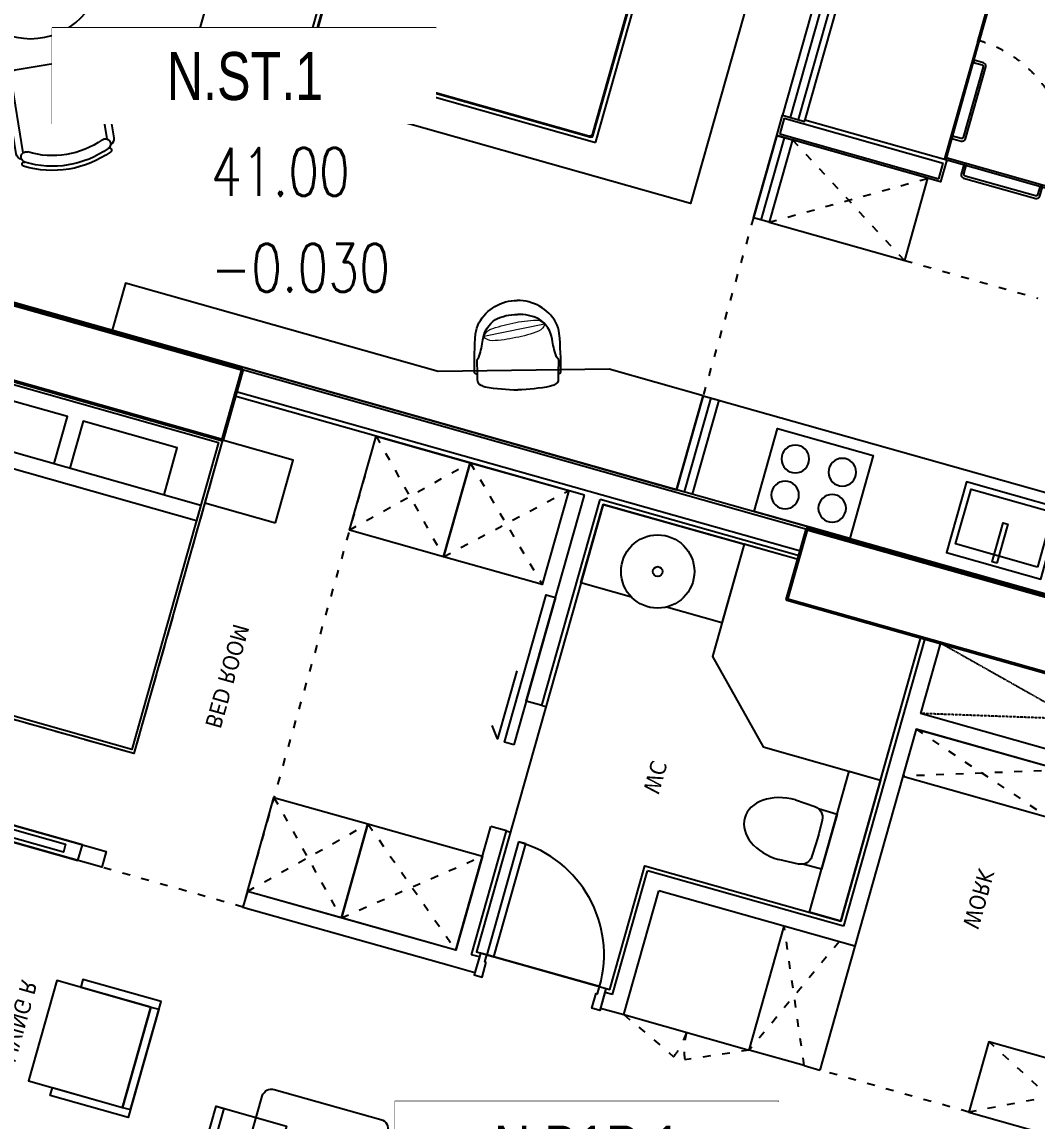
# Model space of a CAD drawing. Header units: millimetres. Extents: x -361679452 to 361242511, y -278557090 to 278849308.
# Drawn here: x 127758 to 133989, y 106993 to 113742 of the extents above; entities that cross this region are included whole.
import ezdxf
from ezdxf.enums import TextEntityAlignment as Align
from ezdxf.xclip import XClip

# ---------------------------------------------------------------- set-up
doc = ezdxf.new("R2010")
doc.units = ezdxf.units.MM
doc.header["$MEASUREMENT"] = 0
doc.header["$XCLIPFRAME"] = 0
doc.set_wipeout_variables(frame=1)
for name, pattern in [('220126_HDN_HBA typical plan$0$HIDDEN', [0.375, 0.25, -0.125]), ('ACAD_ISO03W100', [30, 12, -18]), ('HIDDEN', [0.375, 0.25, -0.125]), ('SKYVILLA 3-F2$0$17-23F MEA_1BR (Type-2)$0$DOTX2', [12.7, 0, -12.7])]:
    doc.linetypes.add(name, pattern=pattern)
for name, color, linetype in [('1VinaPVC-Text', 9, 'Continuous'), ('A-_FURN----_E-_N', 251, 'Continuous'), ('A-_SANIEQPT_E-_N', 251, 'Continuous'), ('A-ANNO-ROOM', 50, 'Continuous'), ('A-WALL-FNSH', 11, 'Continuous'), ('IDEA - dim', 251, 'Continuous'), ('KT-Cua', 36, 'Continuous'), ('KT-Khuat', 9, 'HIDDEN'), ('KT-Net manh', 139, 'Continuous'), ('KT-Tuong', 1, 'Continuous')]:
    doc.layers.add(name, color=color, linetype=linetype)
for name, color, linetype, lineweight in [('A- NOI THAT', 3, 'Continuous', 9), ('KT-Chuviet', 255, 'Continuous', 15), ('KT-Net cot', 2, 'Continuous', 50), ('KT-Net thay', 7, 'Continuous', 15), ('KT-Net truc', 18, 'Continuous', 15)]:
    doc.layers.add(name, color=color, linetype=linetype, lineweight=lineweight)
doc.styles.add('220126_HDN_HBA typical plan$0$211210_HDN_HBA_TYPICAL PLAN CORE OPT 1$0$HBA-Text', font='GOTHIC.TTF')
doc.styles.add('font unicode ccu', font='arial.ttf')
doc.styles.add('ROMANS', font='ROMANS.SHX')
doc.styles.add('Tahoma', font='tahoma.ttf')

# ---------------------------------------------------------------- blocks, each defined once
blk = doc.blocks.new('A$C21AF0CCA')
at = {"layer": 'A-ANNO-ROOM', "insert": (1197.56892258345, 814.6835720778872), "char_height": 600, "attachment_point": 2, "rotation": 0.10542954816276216, "style": '220126_HDN_HBA typical plan$0$211210_HDN_HBA_TYPICAL PLAN CORE OPT 1$0$HBA-Text'}
blk.add_mtext_dynamic_manual_height_columns('1-BR+', width=722857412.8743668, gutter_width=9765.624999999996, heights=[0], dxfattribs=at)
blk = doc.blocks.new('*U56')
at = {"layer": 'A-_FURN----_E-_N', "linetype": 'Continuous'}
for points in [[(-899.9999999999709, 600), (-899.9999999999709, 1000), (-1349.999999999971, 1000), (-1349.999999999971, 600)], [(-900.0000000000291, -1000), (-900.0000000000291, 1000), (900.0000000000291, 1000), (900.0000000000291, -1000)], [(-880.0000000000291, -980), (-880.0000000000291, 980), (880.0000000000291, 980), (880.0000000000291, -980)], [(1350.000000000029, 600), (1350.000000000029, 1000), (900.0000000000291, 1000), (900.0000000000291, 600)]]:
    blk.add_lwpolyline(points, close=True, dxfattribs=at)
at = {"layer": 'A-_FURN----_E-_N', "linetype": '220126_HDN_HBA typical plan$0$HIDDEN', "ltscale": 500}
blk.add_lwpolyline([(-900.0000000000291, -1000), (-900.0000000000291, 1000), (900.0000000000291, 1000), (900.0000000000291, -1000)], close=True, dxfattribs=at)
at = {"layer": 'A-_FURN----_E-_N', "linetype": 'Continuous'}
for points in [[(-54.9999999999709, 580), (-54.9999999999709, 880), (-655.605454891891, 880), (-655.605454891891, 480), (-448.1151331290312, 480)], [(645.6054548844986, 580), (645.6054548844986, 880), (45.0000000000291, 880), (45.0000000000291, 580)], [(-880.0000000000291, 248.6659454330802), (-326.2632651105232, 580), (880.0000000000291, 580), (880.0000000000291, 480), (-326.2632651105232, 480), (-326.2632651105232, 580), (-326.2632651105232, 248.6659454330802), (-880.0000000000291, 248.6659454330802)]]:
    blk.add_lwpolyline(points, dxfattribs=at)
blk = doc.blocks.new('220126_HDN_HBA typical plan$0$210902_YS plan 330pm ver13$0$TOTO-WC-CW822J')
at = {"color": 0}
blk.add_lwpolyline([(-177.2072506700642, -119.1915361834399), (-175, 0), (175, 0), (177.2072506700642, -119.1915361836145)], dxfattribs=at)
blk.add_lwpolyline([(-190, -270), (-183.3947591906181, -144.5004246227618, -0.3908696114996718), (-115.4352058441145, -78.20653349565691), (-27.76706723973621, -75.77130742336158, -0.01388621073825284), (27.76706724101678, -75.77130742336158), (115.4352058439981, -78.20653349565691, -0.3908696114996718), (183.3947591905016, -144.5004246227618), (190, -270)], format="xyb", dxfattribs=at)
blk.add_ellipse((0, -270), major_axis=(0, -270), ratio=0.7037037037037037, start_param=4.71238898038469, end_param=7.853981633974483, dxfattribs=at)
blk = doc.blocks.new('d800')
blk.add_line((760, 70), (40, 70))
for points in [[(40, 790), (40, 70), (85, 70), (85, 790)], [(50, 25), (40, 25), (40, 70), (0, 70), (0, -70), (50, -70)], [(750, 25), (760, 25), (760, 70), (800, 70), (800, -70), (750, -70)]]:
    blk.add_lwpolyline(points, close=True)
blk.add_arc((40, 70), 720, 0, 90)
blk = doc.blocks.new('30')
at = {"layer": 'IDEA - dim'}
for p, q in [((-3175.000381420192, -1070.000002768196), (-3175.000382072903, -170.0000000059081)), ((-2725.000381511476, -1070.000002763627), (-2725.000382072845, -169.9999999999272)), ((-3175.000377728371, -1070.000003150039), (-3175.000381420192, -1069.999996955783)), ((-3175.000381420192, -1070.000002768196), (-2725.000381511476, -1070.000002763627)), ((-3515.000378367928, -2020.000000012908), (-2725.000378364217, -2020.000000004206)), ((-2725.000378359386, -2119.99999999952), (-2725.000378360477, -2020.000000005166)), ((-2725.000378361132, -2119.999999999927), (-2725.000378357392, -2470.00000000048)), ((-5730.000378388679, -3000.000000038111), (-5730.000378374578, -4270.000000032524)), ((-4415.000378340977, -4270.00000001931), (-4415.000378339377, -4245.000000019267)), ((-3615.00037833731, -4270.00000000943), (-3615.000378339391, -4245.000000009444))]:
    blk.add_line(p, q, dxfattribs=at)
for points in [[(-4900.000378386714, -170.0000000251457), (-4900.000378364246, -2020.000000025597), (-4600.00037836605, -2020.000000022279), (-4600.000378386714, -170.0000000227155)], [(-4540.000378822893, -2145.000000020184), (-3640.000378362805, -2145.000000009677), (-3640.000378362485, -2345.000000010608), (-4540.000378820579, -2345.000000020649)], [(-4135.575204077511, -4370.000000016633), (-4135.575204076784, -4430.000000016167), (-5075.575204076813, -4430.000000025131), (-5075.575204075634, -4370.00000002516)], [(-3425.000378324359, -5100.000000007756), (-3425.000378332363, -4370.000000007727), (-2825.000378334269, -4370.000000001033), (-2825.000378324272, -5100.000000001062), (-3425.000378324359, -5100.000000007756)], [(-5730.000378381606, -5100.000000033397), (-5730.000378388664, -4470.000000033338), (-5130.000189195416, -4470.000000026746), (-5130.000189186496, -5100.000000025801), (-5730.00037838539, -5100.000000032436)], [(-5730.000378378623, -5700.000000033338), (-5730.00037838539, -5100.000000032436), (-5130.000189186496, -5100.000000025801), (-5130.000189181665, -5700.000000026761), (-5730.000378378623, -5700.000000033338)], [(-3425.000378319441, -5700.000000007756), (-3425.000378324359, -5100.000000007756), (-2825.000378324272, -5100.000000001062), (-2825.000378317622, -5700.00000000064), (-3425.000378319441, -5700.000000007756)], [(-1053.370892615363, -5526.365906103558), (-1503.370892615276, -5526.365906108127), (-1503.370892620398, -5076.365906109029), (-1053.370892620398, -5076.365906103063)], [(-1053.370892615363, -5526.365906103558), (-1503.370892615276, -5526.365906108127), (-1503.370892617793, -5476.365906108549), (-1053.370892615916, -5476.365906104082)], [(-1980.677377858563, -6524.261134143089), (-1980.677377863496, -6076.256100078215), (-1340.677377865301, -6076.256100070357), (-1340.677377865926, -6026.256100069921), (-2030.67737786581, -6026.256100077808), (-2030.67737785849, -6524.2611341437)], [(-1340.677377860353, -6524.261134135784), (-1340.677377865301, -6076.256100070357), (-1980.677377863496, -6076.256100078215), (-1980.677377865912, -6026.25610007772), (-1290.677377865926, -6026.256100068873), (-1290.677377860411, -6524.261134134707)], [(-1980.677377863496, -6076.256100078215), (-1980.677377858708, -6676.256100078157), (-1340.677377858592, -6676.256100070386), (-1340.677377865301, -6076.256100070357)], [(-2825.000378291152, -8400.000000001528), (-2825.000378311335, -6600.000000000626), (-2725.000378309458, -6599.99999999952), (-2725.000378289391, -8399.99999999949)], [(-2725.00037831135, -6752.49999999952), (-2825.000378309647, -6752.500000000626), (-2825.000378292927, -8247.500000001528), (-2725.000378294804, -8247.499999999985)], [(-2750.000378294062, -8147.500000000247), (-2800.000378295968, -8147.500000001266), (-2800.000378312179, -6852.500000000829), (-2750.000378310331, -6852.500000000218)]]:
    blk.add_lwpolyline(points, close=True, dxfattribs=at)
for points in [[(-5705.000378388722, -3000.000000038373), (-5705.000378374782, -4245.000000033193), (-2850.000378335681, -4245.000000001382), (-2850.000378345168, -3395.000000000917), (-3640.000378348879, -3395.00000001023), (-3640.000378362805, -2145.000000009677), (-5450.000378362762, -2145.000000030341)], [(-5705.000378388708, -3000.000000036453), (-5705.000378384866, -3345.00000049184), (-4990.00037880952, -3345.000000485335), (-4540.000378814439, -2895.000000480257), (-4540.000378822893, -2145.000000020184), (-5450.000378362762, -2145.000000030341)], [(-2725.000378346493, -3270.000000000422), (-2725.000378355486, -2469.999999999491), (-3515.000378359124, -2470.00000000924)], [(-5205.000191194864, -3922.249721642962), (-5205.000191191342, -4245.000000033891), (-5705.000378374752, -4245.000000038926), (-5705.000378384866, -3345.000000497603), (-5205.000191201398, -3345.000000492626), (-5205.000191195664, -3697.750278423904)], [(-4578.894358322112, -4476.139892207124), (-4144.403643738566, -4476.139892202729), (-4213.505481915039, -4530.014263077886)]]:
    blk.add_lwpolyline(points, dxfattribs=at)
blk.add_lwpolyline([(-59.99999999106512, -5269.999999968466), (-1639.999999987354, -5269.999999986714, -0.414213562373095), (-1699.999999988038, -5209.999999987907), (-1699.999999995576, -4529.999999986947, -0.414213562373095), (-1639.999999998108, -4469.999999986801), (-60.00000000001455, -4469.999999968524)], format="xyb", close=True, dxfattribs=at)
for radius in [224.9999999999997, 29.99999999999997]:
    blk.add_circle((-5400.000191190673, -3810.000000035667), radius, dxfattribs=at)
at = {"layer": 'KT-Khuat', "ltscale": 5}
for p, q in [((-5450.000378384852, -170.0015823463327), (-5000.000378362354, -2020.000000026237)), ((-5450.000000000058, -2020.000000031243), (-5000.000378382843, -170.0000000248401))]:
    blk.add_line(p, q, dxfattribs=at)
at = {"layer": 'KT-Net cot'}
for points in [[(-5900.00037838865, -5.679641617462039e-05), (-5450.000000000044, -5.679640162270516e-05), (-5450.000000000044, -3000.000000038199), (-5900.000378388635, -3000.000000038228)], [(-5900.000000001222, -6600.00000003817), (-5450.000378389668, -6600.000000038213), (-5450.000378389697, -9600.000056796198), (-5900.000000001193, -9600.000056796169)]]:
    blk.add_lwpolyline(points, close=True, dxfattribs=at)
at = {"layer": 'KT-Net manh', "linetype": 'ACAD_ISO03W100', "ltscale": 4}
for p, q in [((-3175.000382074621, -170.0000000771397), (-2725.000381543199, -1070.000002763714)), ((-2725.000382072845, -169.9999999999272), (-3175.000381420192, -1070.000002768196)), ((-2725.000381511476, -1070.000002763627), (-2725.000381500911, -2020.000000000451)), ((-4900.000378358629, -2020.000000025655), (-4600.000378370809, -1095.000000021813)), ((-4900.000378368946, -1095.000000025204), (-4600.000378360492, -2020.00000002225)), ((-2725.000378361132, -2119.999999999927), (-3515.000378359124, -2470.00000000924)), ((-3515.000378364872, -2120.00000000924), (-2725.000378355486, -2469.999999999491)), ((-2725.000378355486, -2469.999999999491), (-2559.875076127864, -2834.326274875129)), ((-2725.000378346493, -3270.000000000422), (-2559.875076127108, -2905.673725119312)), ((-3425.000378324359, -5100.000000007756), (-2825.000378334269, -4370.000000001033)), ((-2825.000378324272, -5100.000000001062), (-3425.000378332363, -4370.000000007727)), ((-5730.000378381606, -5100.000000033397), (-5130.000189195416, -4470.000000026746)), ((-5130.000189186496, -5100.000000025801), (-5730.000378388664, -4470.000000033338)), ((-5730.000378378623, -5700.000000033338), (-5130.000189186496, -5100.000000025801)), ((-5130.000189181665, -5700.000000026761), (-5730.00037838539, -5100.000000032436)), ((-3425.000378319441, -5700.000000007756), (-2825.000378324272, -5100.000000001062)), ((-2825.000378317622, -5700.00000000064), (-3425.000378324359, -5100.000000007756)), ((-5475.000189177983, -5700.000000032087), (-2725.000378319513, -5699.999999999985)), ((-2725.000378319513, -5699.999999999985), (-2725.000378309458, -6599.99999999952))]:
    blk.add_line(p, q, dxfattribs=at)
for centre, start, end in [((-2725.000378355486, -2469.999999999491), 270.0000000016675, 294.3816820584206), ((-2725.000378346493, -3270.000000000422), 65.61831794378668, 90.00000000166753)]:
    blk.add_arc(centre, 399.9999999999995, start, end, dxfattribs=at)
at = {"layer": 'KT-Tuong'}
for p, q in [((-5000.000378382843, -170.0000000248401), (-5000.000378362354, -2020.000000026732)), ((-4900.000378364246, -2020.000000025597), (-4900.000378386714, -170.0000000251457)), ((-5450.000378364202, -2020.000000031243), (-5000.000378360521, -2020.000000026237)), ((-4900.00037836234, -2020.000000026033), (-3515.000378364231, -2020.0000000125)), ((-3515.000378364217, -2020.000000012908), (-3515.000378350334, -3270.000000008804)), ((-5450.00037836119, -2120.000000030341), (-3615.000378364974, -2120.000000009852)), ((-3615.000378361176, -2120.000000010361), (-3615.000378347308, -3370.000000009852)), ((-2825.000378343611, -3369.999999999694), (-3615.000378347308, -3370.000000009852)), ((-2825.000378343611, -3369.999999999694), (-2825.000378341152, -3420.000000001557)), ((-2825.000378343117, -3420.000000001062), (-2725.000378344877, -3420.00000000048)), ((-2825.000378332261, -4220.000000000597), (-2825.000378333527, -4270.000000000568)), ((-2825.000378334138, -4220.000000000131), (-2725.000378334065, -4219.999999999491)), ((-4415.000378340977, -4270.00000001931), (-5730.000378374578, -4270.000000032524)), ((-4415.000378340977, -4270.00000001931), (-4415.000378337951, -4370.000000019718)), ((-2825.000378333527, -4270.000000000568), (-3615.00037833731, -4270.00000000943)), ((-3615.00037833731, -4270.00000000943), (-3615.000378337936, -4370.000000010376))]:
    blk.add_line(p, q, dxfattribs=at)
for points in [[(-4900.00037838475, -170.0000000246655), (-4900.000378362325, -2020.000000025655)], [(-5450.00037836119, -2120.000000030414), (-5450.000378361219, -2020.000000031243)], [(-5730.000378388679, -4370.000000033455), (-5730.000378388679, -6600.000000038199), (-5900.000378388664, -6600.000000038228), (-5900.00037838865, -3000.000056796256)], [(-5730.00037838865, -3000.000056796373), (-5900.00037838865, -3000.000056796373)], [(-5730.000378388635, -3000.000056796314), (-5730.000378388664, -4270.000000032524)], [(-2725.000378344877, -3420.00000000048), (-2725.000378346493, -3270.000000000422), (-3515.000378350334, -3270.000000008804)], [(-2725.000378334269, -4370.000000000015), (-2725.000378334065, -4219.999999999491)], [(-4415.000378337951, -4370.000000019718), (-5730.000378373472, -4370.000000033426)], [(-2825.000378334269, -4370.000000001033), (-3615.000378337936, -4370.000000010376)], [(-2825.000378334269, -4370.000000001033), (-2825.000378317622, -5700.00000000064), (-2725.000378319513, -5699.999999999985), (-2725.000378334269, -4370.000000000015)]]:
    blk.add_lwpolyline(points, dxfattribs=at)
at = {"layer": 'IDEA - dim'}
for name, p, rotation in [('220126_HDN_HBA typical plan$0$210902_YS plan 330pm ver13$0$TOTO-WC-CW822J', (-4090.000378591591, -2345.000000015672), 6.38413657882083e-10), ('d800', (-2780.000378334138, -4220.000000000102), 90), ('*U56', (-4450.000378304991, -7500.000000020125), 90)]:
    blk.add_blockref(name, p, dxfattribs=dict(at, rotation=rotation))
at = {"layer": '1VinaPVC-Text', "style": 'Tahoma', "text_generation_flag": 4}
for s, height, rotation, p in [('WORK', 100.0000000000106, 180.0000000016675, (-3816.135556413486, -1417.810789088297)), ('WC', 100.0000000000027, 180.0000000016675, (-4080.913742332996, -3531.033974975042)), ('BED ROOM', 99.99999999998259, 180.0000000016675, (-3736.10280267999, -6228.253716075429)), ('LIVING R', 100.0000000000027, 180, (-1418.462140430638, -6885.442218526892))]:
    blk.add_text(s, height=height, rotation=rotation, dxfattribs=at).set_placement(p)
blk = doc.blocks.new('cuawc')
at = {"layer": 'IDEA - dim'}
blk.add_lwpolyline([(-760, 0), (-10, 0), (-10, -10), (-760, -10)], close=True, dxfattribs=at)
blk.add_lwpolyline([(-134.9999995920807, -10), (-134.9999999012798, -69.99999993096571, -0.4142135623730955), (-154.9999998733401, -89.9999998335843), (-614.9999995492399, -89.9999999582069, -0.4142135623730945), (-634.9999997187406, -70.0000000022701), (-635, -10), (-619.9999997802079, -10.00000001001172), (-619.9999996982515, -65.00000014714897, 0.4142135623731028), (-609.9999993927777, -74.99999979144195), (-159.9999995660037, -74.99999985605245, 0.4142135623730875), (-149.9999995790422, -64.99999990471406), (-149.9999996628612, -9.999999767518602), (-134.9999995920807, -10)], format="xyb", dxfattribs=at)
at = {"layer": 'KT-Cua'}
blk.add_lwpolyline([(-10, -750), (-10, 0), (0, 0), (0, -750)], close=True, dxfattribs=at)
blk.add_lwpolyline([(0, -124.9999995912076), (59.99999993108213, -124.9999999016291, -0.4142135623730955), (79.99999983422458, -144.999999873573), (79.9999999590218, -604.9999995499966, -0.4142135623730945), (60.00000000186265, -624.9999997186824), (0, -625), (9.313225746154785e-09, -609.9999997809646), (55.00000014714897, -609.9999996974366, 0.4142135623731028), (64.99999979138374, -599.9999993928359), (64.99999985657632, -149.9999995657708, 0.4142135623730875), (54.9999999050051, -139.9999995797989), (-2.328306436538696e-07, -139.9999996633269), (0, -124.9999995912076)], format="xyb", dxfattribs=at)
at = {"layer": 'KT-Net manh', "linetype": 'ACAD_ISO03W100', "ltscale": 4}
blk.add_arc((-10.00800025224789, -0.00334509369485101), 749.991999755212, 179.9997444509397, 270.7645857034216, dxfattribs=at)
blk = doc.blocks.new('17-23F MEA_1BR (Type-2)$0$1X-LAMP1')
at = {"color": 0, "linetype": 'ByBlock', "lineweight": -2}
for p, q in [((0.03333333350902346, -0.0577350272233404), (-0.5900208757140597, 1.021946134262932)), ((0.03333333350902346, -0.0577350272233404), (-0.5900208757140597, 1.021946134262932)), ((0.03333333350902346, 0.0577350272233404), (-0.5900208757141566, -1.021946134263029)), ((0.03333333350902346, 0.0577350272233404), (-0.5900208757141566, -1.021946134263029)), ((-0.06666666701804692, 0), (1.180041751428119, 0)), ((-0.06666666701804692, 0), (1.180041751428119, 0))]:
    blk.add_line(p, q, dxfattribs=at)
at = {"color": 0, "linetype": 'ByBlock', "lineweight": -2, "const_width": 0.03333333333333333}
for points in [[(-0.4809644977131393, 0.8330549466758385), (-0.5824066106765531, 1.00875784035549)], [(-0.4809644977131393, 0.8330549466758385), (-0.5824066106765531, 1.00875784035549)], [(0.9619289954262786, 0), (1.164813221353009, 0)], [(0.9619289954262786, 0), (1.164813221353009, 0)], [(-0.4809644977130423, -0.8330549466761296), (-0.5824066106764562, -1.008757840355781)], [(-0.4809644977130423, -0.8330549466761296), (-0.5824066106764562, -1.008757840355781)]]:
    blk.add_lwpolyline(points, dxfattribs=at)
at = {"color": 0, "linetype": 'ByBlock', "lineweight": -2}
for radius in [1, 0.8666666666666667, 0.8666666666666667, 0.3666666666666667, 0.3666666666666667]:
    blk.add_circle((0, 0), radius, dxfattribs=at)
blk = doc.blocks.new('17-23F MEA_1BR (Type-2)$0$IFF-TABLE LAMP')
blk.add_line((40.000000018219, 192.484417756903), (40.0000000197324, 207.484417756903))
at = {"ltscale": 10}
blk.add_lwpolyline([(1.900480128824711e-08, 299.9922088806343), (3.800960257649422e-08, 99.99220888063428)], dxfattribs=at)
blk.add_lwpolyline([(1.827720552682877e-08, 192.4844177606865), (1.967418938875198e-08, 207.4844177607156), (260.0000000197906, 207.4844177360355), (260.0000000183354, 192.4844177360355)], close=True)
blk.add_circle((240.0000000190921, 199.9844177378982), 150.3620897276269)
at = {"layer": 'A- NOI THAT'}
blk.add_line((220.0000000182772, 192.4844177397608), (220.0000000196742, 207.4844177397899), dxfattribs=at)
at = {"ltscale": 10, "xscale": 150.0000000000582, "yscale": 150.0000000000582, "zscale": 1068.863950547171, "rotation": 359.9999999945528}
blk.add_blockref('17-23F MEA_1BR (Type-2)$0$1X-LAMP1', (240.0000000190921, 199.9844177378982), dxfattribs=at)
blk = doc.blocks.new('bk')
at = {"layer": 'IDEA - dim'}
blk.add_lwpolyline([(-0.0002675037831068039, -1377.500088232278), (49.99973246827722, -1377.500088232278), (49.99973246827722, 1812.499911767722), (-0.0002675037831068039, 1812.499911767722), (-0.02712895162403584, 1577.500073593284), (0.0002675037831068039, 1377.500088232337)], close=True, dxfattribs=at)
blk.add_lwpolyline([(49.99973249621689, -1337.500088473607), (64.9997324962169, -1337.500088473607), (64.99942849576473, 1783.275878090877), (49.99942846782506, 1783.275878090877)], dxfattribs=at)
for centre in [(339.9996877703816, 1487.597338693915), (339.9996877703816, -1052.500088209519)]:
    blk.add_circle(centre, 225, dxfattribs=at)
blk.add_blockref('17-23F MEA_1BR (Type-2)$0$IFF-TABLE LAMP', (99.99968774989247, 1287.612920955988), dxfattribs=at)
at = {"layer": 'IDEA - dim', "xscale": -1, "rotation": 180}
blk.add_blockref('17-23F MEA_1BR (Type-2)$0$IFF-TABLE LAMP', (99.99968774989247, -852.5156704715919), dxfattribs=at)
blk.add_wipeout([(2294.9927706439044, 1812.499911767722), (688.0012429019376, 1812.4999117677266), (688.0012429019379, -1377.5000882322693), (2294.992770643901, -1377.5000882322781)]).dxf.layer = 'IDEA - dim'
at = {"layer": 'IDEA - dim'}
blk.add_lwpolyline([(688.0012429021299, -1377.500088232162), (2294.992770643905, -1377.500088232162), (2294.992770643905, 1812.499911767722), (688.0012429021299, 1812.499911767722)], close=True, dxfattribs=at)
blk.add_wipeout([(2089.9927706438775, 1147.4999117677091), (2091.9910419872776, 1147.083241522198), (2093.528304549841, 1146.0354456736611), (2094.706365021883, 1144.167853025652), (2094.992770643896, 1142.4999117677187), (2094.9927706439044, -707.5000882322773), (2094.589172713081, -709.4681044970649), (2093.528304549837, -711.035622138211), (2091.9009560955064, -712.1216494708956), (2089.992770643904, -712.5000882322781), (64.9927706439039, -712.5000882322777), (64.99277064390344, -701.0793375772756), (64.99277064390344, -697.9310051431256), (64.9927706439039, -687.500088232277), (64.9927706439039, -680.5649314507604), (64.9927706439039, -670.3520584522034), (64.9927706439039, -662.5000882322773), (64.9927706439039, 1109.4022618851604), (64.99277064390344, 1116.6055294068224), (64.9927706439039, 1122.4999117677226), (64.9927706439039, 1128.4480348523368), (64.99277064390344, 1131.378109884231), (64.99277064390344, 1135.8747761278257), (64.9927706439039, 1141.999817293764), (64.9927706439039, 1147.4999117677226)]).dxf.layer = 'IDEA - dim'
for p, q in [((64.9927706439048, 1122.499911767722), (2059.992770643905, 1122.499911767722)), ((2069.992770643905, 1112.499911767722), (2069.992770643905, -677.5000882322784)), ((2059.992770643905, -687.5000882322784), (64.9927706439048, -687.5000882322784))]:
    blk.add_line(p, q, dxfattribs=at)
for points in [[(64.9927706439048, 1147.499911767722), (64.9927706439048, -712.5000882322784), (2089.992770643905, -712.5000882322784, 0.414213562373095), (2094.992770643905, -707.5000882322784), (2094.992770643905, 1142.499911767722, 0.414213562373095), (2089.992770643905, 1147.499911767722)], [(2064.992770643905, 1097.499911767722), (2064.992770643905, -662.5000882322784, -0.414213562373095), (2044.992770643905, -682.5000882322784), (84.9927706439048, -682.5000882322784, -0.414213562373095), (64.9927706439048, -662.5000882322784), (64.9927706439048, 1097.499911767722, -0.414213562373095), (84.9927706439048, 1117.499911767722), (2044.992770643905, 1117.499911767722, -0.414213562373095)]]:
    blk.add_lwpolyline(points, format="xyb", close=True, dxfattribs=at)
blk.add_lwpolyline([(953.7718744687736, 1117.499911767722), (666.7421166915447, -682.5000882322784), (953.7718744687736, -682.5000882322784), (953.7718744687736, 1117.499911767722)], dxfattribs=at)
for points in [[(130.5189307499677, 1020.231518037966, 0.0322267518500584), (117.5159490872175, 280.8010041856323, 0.6954102038374376), (134.8152468968183, 263.1623008393799, -0.06819172719823166), (318.2687705401331, 282.2858964790939)], [(328.4593590069562, 994.6956141073024, -0.1947777689282308), (148.3541835118085, 1037.328105219058, 0.695410203837745), (130.5189307499677, 1020.231518037966, -0.06869920635669718), (143.8733113575727, 927.151387460879)], [(537.5575337726623, 578.9210044868523, -0.02440708241230374), (574.8644917774945, 1003.142975099734, 0.682043984117207), (557.806493120268, 1020.778861292056, -0.01911888479107355), (351.0600977707654, 998.8431818563258)], [(359.6018241010606, 327.3320662273909, 0.03738852551350155), (362.1997381653637, 794.6251031684806, -0.6954102038374376), (375.8936223126948, 809.2183097908855, 0.212902074484743), (666.1287974137813, 818.2535849704291, -0.682043984117207), (680.682247037068, 804.7193091672962, 0.003833100174621584), (664.060634912923, 387.5748876007856)], [(537.5575337726623, 578.9210044868523, 0.03780406069757473), (560.3477269653231, 279.5233349141199, -0.682043984117207), (543.2897283080965, 261.8874487217981, 0.0153884113997309), (377.4013947639614, 275.936111175688, 0.0153884113997309)], [(662.7616236191243, 455.9914424225572, 0.1283367273639134), (681.1566764432937, 297.7767282337882, -0.682043984117207), (667.6581487227231, 283.1901158848777, 0.01651551347398293), (473.3836847953498, 299.4327982485411)], [(453.8603144548833, 302.6394694916089, 0.2943066146886709), (365.752360695973, 260.9987377833459, -0.695410203837745), (351.0036096442491, 274.5249526196276, 0.06869920635669718), (360.1544475667179, 350.1409014732926)], [(351.6931289527565, 277.1956480066874, 0.001401209682945915), (336.543332958594, 277.8231281575281)], [(130.5189307499677, -585.2316945025232, -0.0322267518500584), (117.5159490872175, 154.1988193498109, -0.6954102038374376), (134.8152468968183, 171.8375226960634, 0.06819172719823166), (318.2687705401331, 152.7139270563493)], [(351.6931289527565, 157.8041755287559, -0.001401209682945915), (336.543332958594, 157.1766953779152)], [(453.8603144548833, 132.3603540438344, -0.2943066146886709), (365.752360695973, 174.0010857520974, 0.695410203837745), (351.0036096442491, 160.4748709158157, -0.06869920635669718), (360.1544475685805, 84.85892206215067)], [(537.5575337726623, -143.921180951409, -0.03780406069757473), (560.3477269653231, 155.4764886213234, 0.682043984117207), (543.2897283080965, 173.1123748136451, -0.0153884113997309), (377.4013947639614, 159.0637123597553, -0.0153884113997309)], [(662.7616236191243, -20.99161888711387, -0.1283367273639134), (681.1566764432937, 137.2230953016551, 0.682043984117207), (667.6581487227231, 151.8097076505655, -0.01651551347398293), (473.3836847953498, 135.5670252869022)], [(359.6018241010606, 107.6677573080524, -0.03738852551350155), (362.1997381653637, -359.6252796330373, 0.6954102038374376), (375.8936223126948, -374.2184862554423, -0.212902074484743), (666.1287974137813, -383.2537614349858, 0.682043984117207), (680.682247037068, -369.7194856318529, -0.003833100174621584), (664.060634912923, 47.4249359346577)], [(537.5575337726623, -143.921180951409, 0.02440708241230374), (574.8644917774945, -568.1431515642907, -0.682043984117207), (557.806493120268, -585.7790377566125, 0.01911888479107355), (351.0600977707654, -563.8433583208825)], [(328.4593590069562, -559.6957905718591, 0.1947777689282308), (148.3541835118085, -602.3282816836145, -0.695410203837745), (130.5189307499677, -585.2316945025232, 0.06869920635669718), (143.8733113575727, -492.1515639254358)]]:
    blk.add_lwpolyline(points, format="xyb", dxfattribs=at)
for centre, radius, start, end in [((2059.992770643905, 1112.499911767722), 10, 0, 90), ((-1855.893261833116, 412.1197588521754), 2090.50573884574, 9.449345545667013, 17.06146431403828), ((332.4132648278028, 949.5874807912624), 44.79447967226619, 89.52383022854765, 188.1184555516923), ((359.1095205117017, 926.2340710241115), 73.05392663059416, 96.32596095485857, 166.521431934691), ((327.8923669625074, 957.256370790652), 37.44353618289027, 82.49582310884288, 89.13236035296606), ((2378.285411672667, 392.4501631337916), 1926.589560454453, 161.7731380905047, 168.2986577211647), ((293.389007082209, 941.4593048116076), 118.9285875093396, 227.918371660803, 277.1736100548109), ((1225.348830725998, 478.9245533357025), 649.21508015164, 149.2584259575628, 194.8124501654718), ((-292.2060054279864, 496.0503682396375), 729.9684376083363, 347.776876654984, 24.55315643301806), ((484.2919548079371, 602.2568904169602), 176.3869226037691, 357.8390457640604, 7.866675228716556), ((448.8585773725063, 520.9046236272552), 216.5311150494259, 327.0324244446084, 2.612978378356665), ((602.2806173525751, 457.1927433388191), 61.04320968946892, 297.5596185857169, 351.5320563729027), ((457.8234593626112, 339.1117546694586), 36.68697397074765, 173.4173087237131, 272.2454878465561), ((478.6044039670378, 358.3762840105919), 59.17423787444497, 194.7429581683624, 264.9384292148029), ((216.5345083046705, 194.2081220292603), 118.9285875093396, 63.63493232034747, 137.0816283558015), ((317.8965000156313, 327.0788292225916), 44.79447967226619, 171.8815444483077, 270.4761697714524), ((344.5927556995302, 350.4322389897425), 73.05392663059416, 193.478568065309, 263.6740390451414), ((216.5345083046705, 240.791701506183), 118.9285875093396, 222.9183716441985, 296.3650676796526), ((317.8965000156313, 107.9209943128517), 44.79447967226619, 89.52383022854765, 188.1184555516923), ((344.5927556995302, 84.56758454570081), 73.05392663059416, 96.32596095485857, 166.521431934691), ((478.6044039670378, 76.62353952485137), 59.17423787444497, 95.06157078519713, 165.2570418316376), ((-292.2060054279864, -61.05054470419418), 729.9684376083363, 335.446843566982, 12.22312334501602), ((457.8234593626112, 95.88806886598468), 36.68697397074765, 87.75451215344394, 186.5826912762869), ((1225.348830725998, -43.92472980025923), 649.21508015164, 165.1875498345282, 210.7415740424371), ((602.2806173525751, -22.19291980337584), 61.04320968946892, 8.46794362709735, 62.44038141428312), ((448.8585773725063, -85.90480009181192), 216.5311150494259, 357.3870216216433, 32.96757555539167), ((484.2919548079371, -167.2570668815169), 176.3869226037691, 352.1333247712835, 2.160954235939574), ((-1855.893261833116, 22.88006468326785), 2090.50573884574, 342.9385356859617, 350.550654454333), ((293.389007082209, -506.4594812761643), 118.9285875093396, 82.82638994518913, 132.081628339197), ((2378.285411672667, 42.54966040165164), 1926.589560454453, 191.7013422788353, 198.2268619094953), ((332.4132648278028, -514.5876572558191), 44.79447967226619, 171.8815444483077, 270.4761697714524), ((359.1095205117017, -491.2342474886682), 73.05392663059416, 193.478568065309, 263.6740390451414), ((327.8923669625074, -522.2565472552087), 37.44353618289027, 270.8676396470339, 277.5041768911571), ((2059.992770643905, -677.5000882322784), 10, 270, 0)]:
    blk.add_arc(centre, radius, start, end, dxfattribs=at)
blk = doc.blocks.new('*U54')
at = {"ltscale": 5}
blk.add_lwpolyline([(305, -530), (305, -1.13686837721616e-13), (-305, 0), (-305, -530)], close=True, dxfattribs=at)
for centre in [(-150, -150), (150, -150.0000000000001), (-150, -380), (150, -380)]:
    blk.add_circle(centre, 85, dxfattribs=at)
blk = doc.blocks.new('*U55')
at = {"ltscale": 5}
for points in [[(-300, -450), (300, -450), (300, 0), (-300, 0)], [(-261, -65), (261, -65), (261, -415), (-261, -415)], [(-15, -20), (15, -20), (15, -270), (-15, -270)]]:
    blk.add_lwpolyline(points, close=True, dxfattribs=at)
blk = doc.blocks.new('SKYVILLA 3-F2$0$17-23F MEA_1BR (Type-2)$0$LC725X700')
at = {"linetype": 'SKYVILLA 3-F2$0$17-23F MEA_1BR (Type-2)$0$DOTX2'}
blk.add_wipeout([(-329.20857255398005, 128.5645001668454), (-334.2245521306031, 129.26215030932508), (-339.89530097965326, 131.5417837476416), (-344.79364018798515, 135.28634096913447), (-347.82351372642734, 139.06634735810803), (-349.23150877941225, 141.61240036999516), (-349.61655128873826, 169.77591467076854), (-349.72852495235566, 212.72405177168548), (-349.1561350775155, 261.67997752988595), (-347.69072592780867, 314.8061003665207), (-345.0855721182015, 372.81562358149677), (-342.544110737741, 414.80194563286204), (-338.13726942279027, 465.02011369307), (-329.63293918434647, 501.49654842681775), (-316.77454489858064, 536.2342969251185), (-292.9598737674096, 575.7165818394278), (-273.66116191363835, 600.2618389864219), (-247.91144219916896, 627.2464977576165), (-215.89339867590752, 654.1242089157604), (-180.67445450551168, 677.2543463991606), (-155.19068662042264, 690.5896267177595), (-126.13042591042176, 702.8052026018704), (-72.22658312869316, 718.0513448768179), (-29.92357276272378, 723.9144001932436), (2.9103830456733704e-11, 724.9999999999854), (33.625624178515864, 723.5728183392057), (65.55440985447785, 719.2557832245802), (103.7628667238605, 710.1388726710429), (142.4099128996313, 696.186351260083), (169.77451466220373, 683.0960188488825), (212.1898601953726, 656.5980412062636), (240.03365024256345, 634.1651681908843), (273.9408329308935, 599.545123918535), (300.0356082161161, 564.9930578262865), (312.39088808736415, 545.0013043080689), (324.8370892388193, 515.1470517472335), (332.2716066313442, 490.9312822305801), (337.2932158916374, 468.0171532656532), (339.199745322956, 455.8579605907289), (342.6692504865641, 407.9843941243889), (344.759483454749, 372.8370049029036), (346.58817977613944, 334.76250027591595), (347.89857910324645, 298.8487837667344), (349.1282923014951, 243.71554549681605), (349.4308251121838, 199.72261204590905), (349.3007066360733, 170.6986023447971), (348.90713248490647, 141.60205363796558), (346.5994959351374, 137.75192190798407), (343.189878986057, 134.08388337241195), (338.5161125051818, 130.96800657335552), (333.7633519498486, 129.21766744722845), (330.643786208806, 128.67635896494903), (328.8843137752265, 128.56832908981596), (328.4935816753132, 85.09977185027674), (327.87845889995515, 77.68459562481439), (325.90614630113123, 69.63308428472374), (322.92311946344853, 62.57588599709561), (319.125602848173, 56.37358938640682), (313.51677157937957, 49.8281734300399), (307.36744008718233, 44.69269932800671), (300.48446710295684, 40.60906147886999), (289.64543875830714, 35.70718470281281), (280.79841195027984, 32.27938993522548), (273.88769531266007, 29.93993530757143), (267.5487804991135, 28.044269106467254), (253.722788905754, 25.253064251606702), (239.62565421065665, 22.801601491839392), (221.61845525997342, 19.852815152786206), (181.337293893288, 13.99302190580056), (132.77756318161846, 8.269766041179537), (95.7066983813711, 4.87827266145905), (44.54826131106529, 1.5776135550113395), (-9.31983463880897, 0.22817791800480336), (-62.2537695964711, 2.524596062488854), (-51.24567781224323, 1.9067451778100803), (-95.27347505239595, 4.821065734155127), (-142.4115997843037, 9.25609272212023), (-189.183664974189, 15.011280046179309), (-222.84172299160855, 19.995597521177842), (-255.40167513552296, 25.495329638171825), (-283.1280886404711, 33.01301643460465), (-300.80875762333744, 40.60906147886999), (-312.06995317807014, 48.172411585532245), (-321.1327565407846, 58.87601391026692), (-325.1830128954025, 66.7943995083915), (-327.40656700784166, 73.71147331979591), (-328.81787219570833, 85.09977185027674)], dxfattribs=at)
at = {"color": 251, "linetype": 'ByBlock', "lineweight": 5, "true_color": 0x636466}
blk.add_line((220.3552918270871, 531.5958836431964), (-271.4988140640125, 433.1982285997365), dxfattribs=at)
at = {"color": 0, "linetype": 'ByBlock', "lineweight": -2}
for points in [[(-329.2086583281343, 128.5748468989623, -0.283451554995944), (-349.2315087794414, 141.6124003700097, -0.02447139489988224), (-339.5241216174763, 455.8683073228458, -0.07882240082438097), (-312.7152643819427, 545.0116510401131, -0.2702044043972536), (0, 725, -0.2703701762830269)], [(328.8842820335558, 128.5645001668599, 0.283451554995944), (348.9071324848628, 141.6020536379656, 0.02447139489988224), (339.1997453228978, 455.8579605907435, 0.07882240082438097), (312.3908880873641, 545.0013043080689, 0.2699373523451659), (0, 725, 0.2703701762830269)], [(-330.1621452602049, 243.5917460632627, 0.05672445241523998), (-311.65090554575, 274.6802046659868, 0.04932282282785588), (-281.9319089231722, 408.0370610062382, -0.21221269650396), (-176.1367818103536, 572.707509554748, -0.1131663125640652), (0, 611.9221293181763)], [(329.8378547397515, 243.5917460632627, -0.05672445241523998), (311.3266150252966, 274.6802046659868, -0.04932282282785588), (281.6076184027188, 408.0370610062382, 0.21221269650396), (175.8124912899002, 572.707509554748, 0.112973591019298), (0, 611.9221293181763)], [(-329.2085725540092, 128.5645001668599), (-328.8178721957447, 85.09977185027674, 0.2840791517365884), (-300.8087576234248, 40.60906147886999, 0.04961714147745996), (-264.7823236373006, 27.20450006233295, 0.04038689887932552), (0, 0, 0.05404043549341667)], [(328.8843137752192, 128.5683290897869), (328.4935816752914, 85.09977185027674, -0.2840791517365884), (300.4844671029714, 40.60906147886999, -0.04961714147745996), (264.4580331168472, 27.20450006233295, -0.04032763858299612), (0, 0, -0.05404043549341667)]]:
    blk.add_lwpolyline(points, format="xyb", dxfattribs=at)
at = {"color": 251, "linetype": 'ByBlock', "lineweight": 5, "true_color": 0x636466}
blk.add_lwpolyline([(220.3552918270943, 531.5958836431964, -0.2288388626395793), (171.5240227929753, 474.8293897758704, -0.04270394762528701), (-13.76404251324129, 423.3745634145453, -0.04270394762528701), (-204.5870028848658, 399.5866653186968, -0.2288388626395793), (-271.4988140640125, 433.1982285997365, -0.2288388626395793), (-222.6675450299153, 489.9647224670625, -0.04270394762528701), (-37.37947972367692, 541.4195488283876, -0.04270394762528701), (153.4434806479258, 565.2074469242361, -0.2288388626395793)], format="xyb", close=True, dxfattribs=at)
at = {"color": 0, "linetype": 'ByBlock', "lineweight": -2}
for points in [[(-330.1621452602049, 243.5917460632627), (-329.2085725540092, 128.5645001668599)], [(329.8378547397515, 243.5917460632627), (328.8842820335558, 128.5645001668599)]]:
    blk.add_lwpolyline(points, dxfattribs=at)
blk = doc.blocks.new('CH12')
for p, q in [((-312.375, -149.2411279597436), (-312.375, -572.1779138786915)), ((-267.75, -149.2411279597436), (-267.75, -639.6303226458076)), ((267.75, -639.6303226458076), (267.75, -149.2411280118249)), ((312.375, -572.1779138786915), (312.375, -149.2411246072115)), ((-232.0500000000029, -675.3303226458047), (232.0500000000029, -675.3303226458047))]:
    blk.add_line(p, q)
for centre, radius, start, end in [((-273.6712626853696, -77.20016474780641), 13.38749999999989, 116.2505862071374, 296.2505862071374), ((0, -632.1362743546706), 632.1362743546692, 63.74941379286258, 116.2505862071374), ((0, -632.1362743546706), 605.3612743546691, 63.7494137928626, 116.2505862071374), ((273.671262685355, -77.20016474780641), 13.38750000000007, 243.7494137928627, 63.74941379286245), ((-267.75, -149.2411279597436), 44.62499999999999, 111.939144832112, 180), ((-252.9468673518131, -119.2240579767858), 33.46874999998481, 116.2505888953854, 296.2505888953855), ((0, -632.1362743546706), 538.4237743546691, 63.74941109871938, 116.2505888953856), ((252.9468674045929, -119.2240580028119), 33.46875000001501, 243.7494110987195, 63.74941109871941), ((267.75, -149.2411280118286), 44.62499999999959, 0, 68.06085506708637), ((-290.0625, -549.8654138786915), 31.55464011044969, 225, 315), ((290.0625, -549.8654138786915), 31.55464011044961, 225.0000000000001, 315.0000000000002), ((-232.0500000000029, -639.6303226458076), 35.7, 180, 269.9999999999999), ((232.0500000000029, -639.6303226458076), 35.7, 270, 0)]:
    blk.add_arc(centre, radius, start, end)
blk = doc.blocks.new('stdo')
at = {"layer": 'A-WALL-FNSH', "color": 5}
for p, q in [((124.9999999999563, -6914.99999986669), (1745.000000001848, -6914.999999866632)), ((2400.000000003114, -6914.999999999927), (1875.000000003129, -6914.99999986669)), ((4134.999999999985, -6914.999999999942), (3534.999999999985, -6914.999999999956))]:
    blk.add_line(p, q, dxfattribs=at)
at = {"layer": 'IDEA - dim'}
for p, q in [((124.9999999999709, -6864.999999866704), (1745.000000001819, -6864.999999866632)), ((1875.000000001251, -6864.999999866632), (2400.000000003085, -6864.999999999869)), ((3535.000000000015, -6864.999999999884), (4134.999999999985, -6864.999999999869)), ((124.9999999999854, -6964.999999866661), (1745.000000001863, -6964.999999866632))]:
    blk.add_line(p, q, dxfattribs=at)
for points in [[(2434.999999999971, -10514.99999999999), (1874.999936337816, -10514.99999986663), (1874.991936085047, -8629.995344715644), (1734.991935231068, -8629.995344715659), (1735.000000001892, -10504.99999986669), (934.9999999999854, -10504.99999986681), (934.9999999999854, -9704.99999986669), (134.9999999999563, -9704.999999866748), (134.9999999999563, -7004.999999866748), (1735.000000001848, -7004.999999866748), (1735.000000001848, -7909.999999866748), (1875.000000001848, -7909.999999866763), (1875.000000001251, -6864.999999866632), (1745.000000001819, -6864.999999866632), (1745.000000001877, -7004.999999866748), (1735.000000001848, -7004.999999866748)], [(3535.000000000015, -6864.999999999884), (3534.999999999971, -9715)]]:
    blk.add_lwpolyline(points, dxfattribs=at)
for points in [[(2400.0000000031, -6864.99999999674), (1875.000000001266, -6864.999999863488), (1875.000000001222, -6964.999999863488), (2400.000000003056, -6964.999999996726)], [(4134.999999999985, -6864.999999999869), (3535.000000000015, -6864.999999999884), (3534.999999999985, -6964.999999999869), (4134.999999999956, -6964.999999999884)], [(1875.000000001222, -6964.999999863488), (2400.000000003056, -6964.999999996726), (2400.0000000031, -7830.000000000044), (1875.000000001237, -7829.999999866806)], [(985.0000000018772, -7904.999999866734), (135.0000000000146, -7904.999999866763), (134.9999999999563, -7894.999999866748), (985.0000000018481, -7894.999999866748)]]:
    blk.add_lwpolyline(points, close=True, dxfattribs=at)
at = {"layer": 'IDEA - dim', "extrusion": (-1.101823627771677e-08, -3.980573537919558e-09, 1)}
blk.add_circle((2128.274085389536, -2177.362223144567, 0.002494559212125252), 436.4401978142561, dxfattribs=at)
at = {"layer": 'KT-Net manh', "linetype": 'ACAD_ISO03W100', "ltscale": 4}
for p, q in [((2400.0000000031, -6864.99999999674), (3535.000000000015, -6864.999999999884)), ((2400.0000000031, -7830.000000000044), (2400.000000001237, -8680.000000000058))]:
    blk.add_line(p, q, dxfattribs=at)
for points in [[(1875.000000001222, -6964.999999863488), (2400.0000000031, -7830.000000000044)], [(2400.000000003056, -6964.999999996726), (1875.000000001295, -7829.999999866763)]]:
    blk.add_lwpolyline(points, dxfattribs=at)
at = {"layer": 'KT-Tuong'}
for p, q in [((1760.000000001834, -6879.999999866632), (1760.000000001819, -7894.999999866748)), ((1760.000000003725, -6879.999999866704), (1860.000000001819, -6879.999999866632)), ((1860.000000001819, -6879.999999866632), (1859.999999999985, -7894.999999866806)), ((1860.000000001834, -7894.999999866763), (1760.000000003725, -7894.999999866763))]:
    blk.add_line(p, q, dxfattribs=at)
blk.add_lwpolyline([(4150, -1099.999999999985), (4149.999999999985, -4099.998030196541), (4289.931157952422, -4099.998073890762), (4289.930763718352, -7699.998073890674), (4150, -7699.998030196584), (4150, -10699.99999999999)], dxfattribs=at)
at = {"layer": 'A-_SANIEQPT_E-_N', "linetype": 'Continuous', "extrusion": (0, 0, -1), "xscale": -1, "zscale": -1, "rotation": 270}
blk.add_blockref('*U54', (-3605.000000000015, -7664.999999999884), dxfattribs=at)
at = {"layer": 'A-_SANIEQPT_E-_N', "linetype": 'Continuous', "xscale": -1, "rotation": 270}
blk.add_blockref('*U55', (4054.999999999956, -8864.999999999825), dxfattribs=at)
at = {"layer": 'IDEA - dim', "extrusion": (-1.101823627771679e-08, -3.980573537919559e-09, 1), "xscale": 0.9698671062557886, "yscale": 0.9698671062557886, "zscale": 0.9698671062557886, "rotation": 244.8546697310385}
blk.add_blockref('CH12', (3255.139685326375, -2739.741006109221, -0.0724405532084847), dxfattribs=at)
at = {"layer": 'IDEA - dim'}
for name, p in [('bk', (125.0002675037831, -5092.499911634353)), ('cuawc', (1734.991999769278, -7895.000042913147))]:
    blk.add_blockref(name, p, dxfattribs=at)
at = {"layer": 'IDEA - dim', "xscale": -0.7575757575757571, "yscale": 0.7575757575757571, "zscale": 0.7575757575757571, "rotation": 73.83438172896719}
blk.add_blockref('SKYVILLA 3-F2$0$17-23F MEA_1BR (Type-2)$0$LC725X700', (3810.11246428451, -5760.619541377673), dxfattribs=at)
at = {"layer": 'IDEA - dim'}
blk.add_lwpolyline([(3535.000000000015, -6864.999999999884), (3534.999999999956, -6264.999999999869), (3835, -5258.517209711528), (3834.999999998123, -3264.999999999869), (4134.999999998123, -3264.999999999869), (4134.999999999985, -6864.999999999869)], close=True, dxfattribs=at)
at = {"layer": 'KT-Net manh'}
blk.add_lwpolyline([(3434.999999999971, -10514.99999999996), (4135, -10515.00000000001), (4135, -1100.000000000015), (4149.999999999942, -1100.000000000713)], dxfattribs=at)
blk = doc.blocks.new('TAG CAO DO SAN')
at = {"layer": 'KT-Net thay', "flags": 128}
blk.add_lwpolyline([(1526701.778855525, -266095.2298759429), (1526701.778855525, -266566.6584041911), (1527644.63591202, -266566.6584041911), (1527644.63591202, -266095.2298759429)], close=True, dxfattribs=at)
blk.add_wipeout([(1526701.778855525, -266095.2298759429), (1527644.6359120198, -266095.2298759429), (1527644.6359120198, -266566.65840419114), (1526701.778855525, -266566.65840419114)]).dxf.layer = 'KT-Net thay'
for points in [[(1526701.778855525, -266330.9441400666), (1527644.63591202, -266330.9441400666)], [(1526701.778855525, -266566.6584041911), (1527644.63591202, -266566.6584041911)]]:
    blk.add_lwpolyline(points, dxfattribs=at)
at = {"layer": 'KT-Chuviet', "color": 31, "style": 'ROMANS', "width": 0.75}
blk.add_text('DTTT:', height=117.8571320618522, dxfattribs=at).set_placement((1526748.92170835, -266507.8139601254))
at = {"layer": 'KT-Chuviet', "color": 31, "style": 'font unicode ccu', "width": 0.75}
blk.add_attdef('TÊNPHÒNG', text='', height=117.85713, dxfattribs=at).set_placement((1527175.308820772, -266213.4467624734), align=Align.MIDDLE_CENTER)
at = {"layer": 'KT-Chuviet', "color": 31, "ltscale": 15, "style": 'ROMANS', "width": 0.75, "flags": 8}
blk.add_attdef('CAO-DO', (1527091.943339912, -266507.7298381611), '', height=117.8571320618522, dxfattribs=at)

msp = doc.modelspace()

# ---------------------------------------------------------------- block references
at = {"layer": 'A-ANNO-ROOM'}
for p in [(-193366.6029767873, 192837.9996409905, 5.460855537377236e-05), (-194725.1126339572, 187914.7636662904, 5.460855537377236e-05), (-204628.500881133, 156603.4286092457, 5.461079910308954e-05)]:
    msp.add_blockref('A$C21AF0CCA', p, dxfattribs=at)
at = {"layer": 'KT-Tuong', "rotation": 254.2212141373278}
msp.add_blockref('30', (133858.1391333405, 104134.8488225833, 1.242394586947095e-07), dxfattribs=at)
msp.add_blockref('30', (133858.1391333405, 104134.8488225833, 1.242394586947095e-07), dxfattribs=at)

# ---------------------------------------------------------------- next in the draw order: block references
at = {"layer": 'IDEA - dim', "xscale": -1, "rotation": 74.22121413925727}
msp.add_blockref('stdo', (126294.1588946283, 116715.7399062384, 1.24077977380144e-07), dxfattribs=at)
at = {"layer": 'KT-Net truc'}
ref = msp.add_blockref('TAG CAO DO SAN', (-3686708.369083314, 772351.5274045272, -8.86148023421109e-05), dxfattribs=dict(at, xscale=2.5, yscale=2.5, zscale=2.5))
XClip(ref).set_block_clipping_path([(1526674.1636322693, -266330.9441400666), (1527644.6359120198, -266095.2298759429)])
ref.add_attrib('CAO-DO', '54.6', (131021.4892664648, 106082.2028091246, -8.86148023421109e-05), dxfattribs={"layer": 'KT-Chuviet', "color": 31, "ltscale": 15, "height": 294.6428301546305, "style": 'ROMANS', "width": 0.7500000000000001})
ref.add_attrib('CAO-DO', '-0.030', (131021.4892664648, 105492.9171488154, -8.86148023421109e-05), dxfattribs={"layer": 'KT-Chuviet', "color": 31, "ltscale": 15, "height": 294.6428301546305, "style": 'ROMANS', "width": 0.7500000000000001})
ref.add_attrib('TÊNPHÒNG', 'N.B1P.1', dxfattribs={"layer": 'KT-Chuviet', "color": 31, "height": 294.642825, "style": 'font unicode ccu', "width": 0.7500000000000001}).set_placement((131229.9029686159, 106817.9104983438, -8.86148023421109e-05), align=Align.MIDDLE_CENTER)

# ---------------------------------------------------------------- next in the draw order: block references
ref = msp.add_blockref('TAG CAO DO SAN', (-3688811.601981136, 778943.4728582606, -8.86148023421109e-05), dxfattribs=dict(at, xscale=2.5, yscale=2.5, zscale=2.5))
XClip(ref).set_block_clipping_path([(1526674.1636322693, -266330.9441400666), (1527644.6359120198, -266095.2298759429)])
ref.add_attrib('CAO-DO', '41.00', (128918.2563686441, 112674.1482628579, -8.86148023421109e-05), dxfattribs={"layer": 'KT-Chuviet', "color": 31, "ltscale": 15, "height": 294.6428301546305, "style": 'ROMANS', "width": 0.7500000000000001})
ref.add_attrib('CAO-DO', '-0.030', (128918.2563686441, 112084.8626025487, -8.86148023421109e-05), dxfattribs={"layer": 'KT-Chuviet', "color": 31, "ltscale": 15, "height": 294.6428301546305, "style": 'ROMANS', "width": 0.7500000000000001})
ref.add_attrib('TÊNPHÒNG', 'N.ST.1', dxfattribs={"layer": 'KT-Chuviet', "color": 31, "height": 294.642825, "style": 'font unicode ccu', "width": 0.7500000000000001}).set_placement((129126.6700707953, 113409.8559520771, -8.86148023421109e-05), align=Align.MIDDLE_CENTER)

doc.saveas('drawing.dxf')
